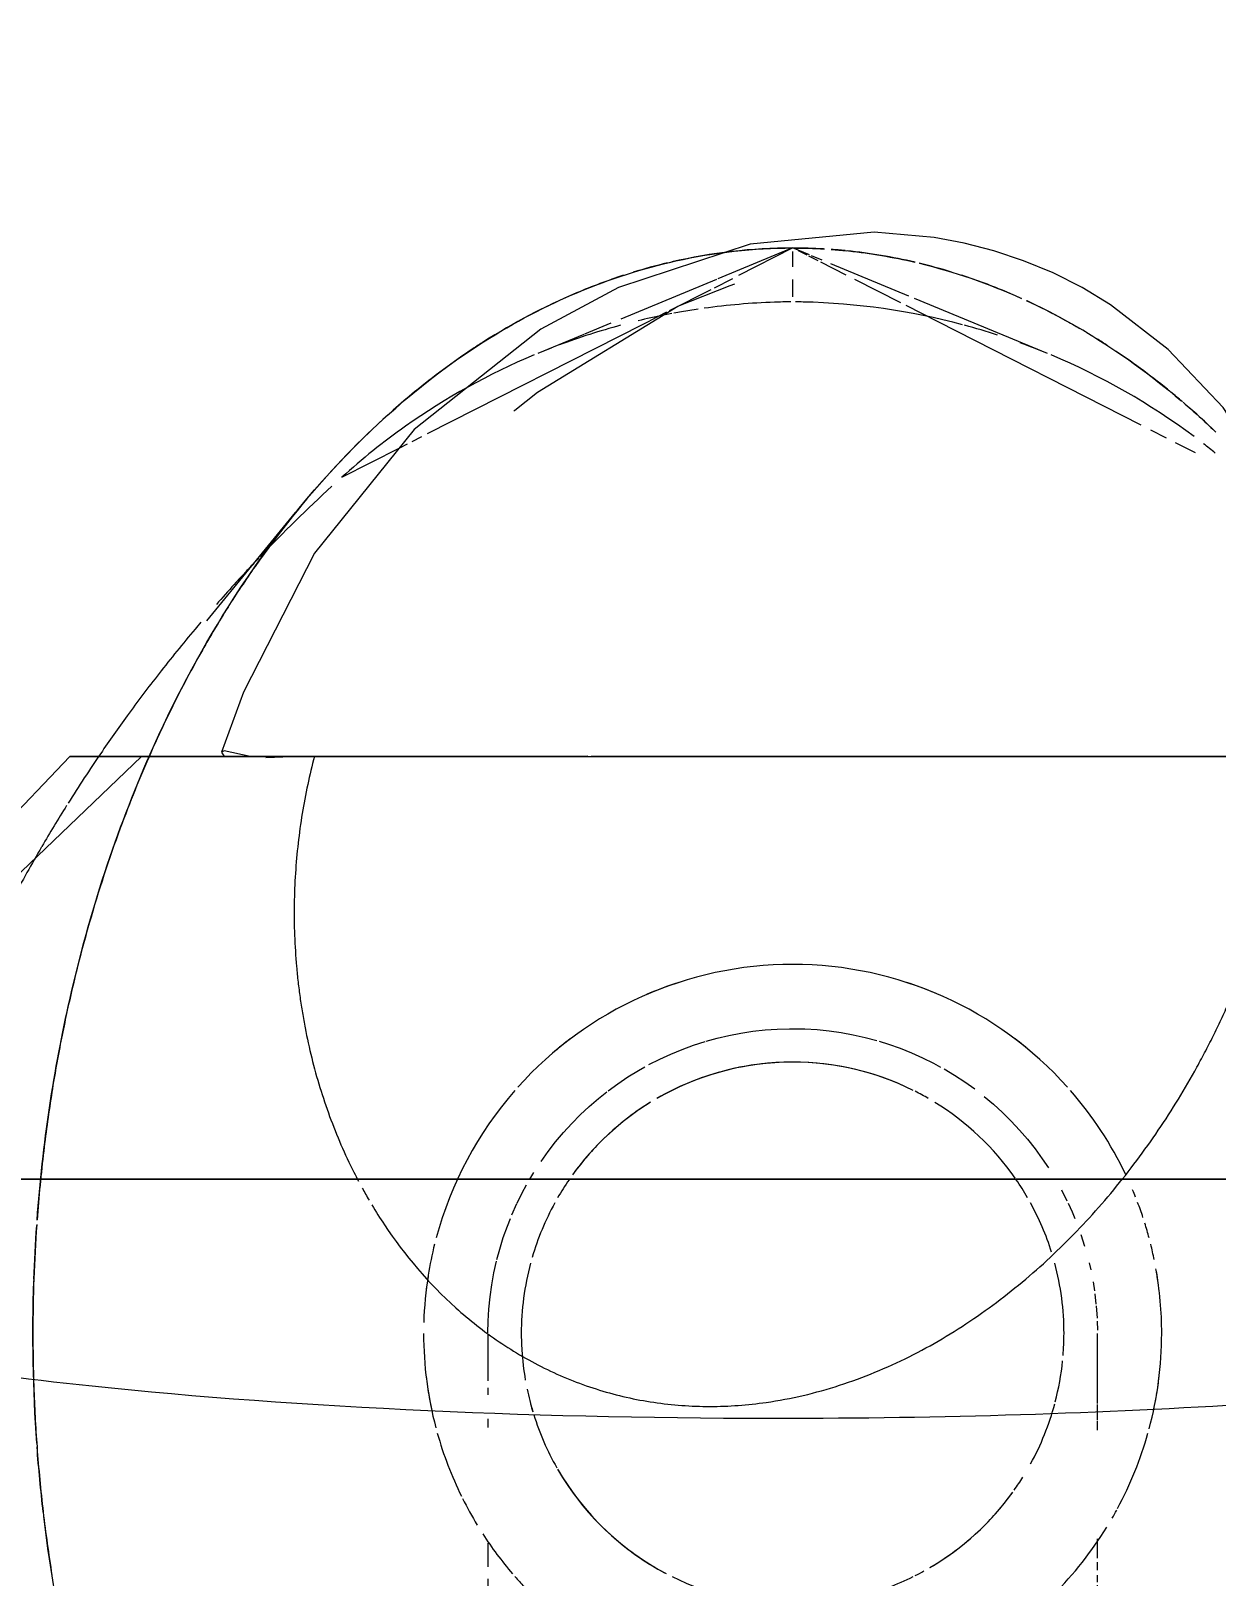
# Model space of a CAD drawing. Header units: metres. Extents: x -0.9 to 62, y -37.3 to 60.
# Drawn here: x 26.6053 to 26.6599, y 2.0888 to 2.16 of the extents above; entities that cross this region are included whole.
import ezdxf

# ---------------------------------------------------------------- set-up
doc = ezdxf.new("R2010")
doc.units = ezdxf.units.M
for name, color, linetype, lineweight in [('A-ANNO-DIMS', 7, 'Continuous', 5), ('A-ANNO-DIMS-25', 7, 'Continuous', 5), ('P-PIPE', 7, 'Continuous', 5), ('P-SANR-FIXT', 7, 'Continuous', 5)]:
    doc.layers.add(name, color=color, linetype=linetype, lineweight=lineweight)
doc.styles.add('Arial_2', font='arial.ttf', dxfattribs={"height": 0.075})
doc.dimstyles.new('Diagonal_-_2_mm_Arial_-_PRETO', dxfattribs={"dimscale": 0.3048, "dimtxt": 0.07651945499677275, "dimasz": 0.2460629921259842, "dimexe": 0.1968503937007874, "dimexo": 0.1230314960629921, "dimgap": 0.04101049868766404, "dimtad": 1, "dimrnd": 0.01, "dimzin": 0, "dimdsep": 46, "dimtxsty": 'Arial_2', "dimblk1": 'OBLIQUE', "dimblk2": 'OBLIQUE', "dimsah": 1, "dimcen": 0.09, "dimdle": 0.1968503937007874, "dimazin": 0, "dimtfac": 1, "dimtdec": 4, "dimtix": 1, "dimtmove": 0, "dimatfit": 3, "dimfxl": 1, "dimtvp": 1, "dimtolj": 1, "dimtzin": 0, "dimarcsym": 2})

# ---------------------------------------------------------------- blocks, each defined once
blk = doc.blocks.new('UT_Chuveiro ou ducha - UT_Elétrico-3241184-DD')
at = {"layer": 'P-SANR-FIXT', "color": 254, "true_color": 0xdfdfdf}
for p, q in [((44.98345167516962, 2.150000000000001), (44.98000081276476, 2.148572700347284)), ((44.98422381153912, 2.149680639259772), (44.98345167516962, 2.150000000000001)), ((44.98481049051401, 2.149437984931994), (44.9843179693305, 2.149641694970732)), ((44.98880155075738, 2.147787255858795), (44.98520327162007, 2.14927552805296)), ((44.97994916770935, 2.148551339608723), (44.97553689088655, 2.146726392555491)), ((44.99519615598756, 2.145142404585837), (44.989065123035, 2.147678240610957)), ((44.97382885371928, 2.146019937017817), (44.97170719435167, 2.145142404585837)), ((44.97508340156099, 2.146538826352919), (44.97386571981552, 2.146035185080531)), ((44.99951137855417, 2.141836842310135), (44.99014803433694, 2.146596236273992)), ((44.96268779396042, 2.139445705658089), (44.96534921349873, 2.140798506942768)), ((44.96142195434042, 2.126583946756581), (44.95712704301057, 2.126583946756581)), ((44.95726437728799, 2.126583946756581), (44.95890142068914, 2.126583946756581))]:
    blk.add_line(p, q, dxfattribs=at)
at = {"layer": 'P-SANR-FIXT', "color": 7, "true_color": 0xf3f3f3}
for p, q in [((44.9809786611132, 2.148742965344477), (44.98345167516962, 2.150000000000003)), ((44.98345167516962, 2.149837738906458), (44.98345167516962, 2.149139385013711)), ((44.98411530515416, 2.149662676446645), (44.98371895993749, 2.149864138978415)), ((44.98462081239254, 2.149405726788147), (44.98419242062897, 2.149623478600572)), ((44.9859235537381, 2.148743542513735), (44.98474495502644, 2.149342625006482)), ((44.97777500787608, 2.147114546317554), (44.97970019475091, 2.14809312005988)), ((44.97985646024165, 2.14817254991059), (44.98069333207069, 2.148597932406343)), ((44.98345167516962, 2.148550937056698), (44.98345167516962, 2.14774825229088)), ((44.98842815433444, 2.147470452399398), (44.98631924105351, 2.148542414393605)), ((44.99014803433694, 2.146596236273992), (44.98867490028864, 2.147345031270175)), ((44.96663237153778, 2.141450737009722), (44.97656212617452, 2.146498037758714)), ((44.96534921349873, 2.140798506942768), (44.96571727621875, 2.140985593463069)), ((44.96592414249346, 2.141090743725227), (44.96637746817557, 2.141321169464691)), ((45.0006757434175, 2.141244994891767), (44.99995456693735, 2.141611569366316)), ((45.00200473567264, 2.140569467262924), (45.00109452733004, 2.14103212675627))]:
    blk.add_line(p, q, dxfattribs=at)
at = {"layer": 'P-SANR-FIXT', "color": 7, "true_color": 0xfafafa}
for p, q in [((44.97688487767431, 2.146662092556254), (44.97765335909823, 2.147052712164537)), ((44.97656212617452, 2.146498037758714), (44.97686565915946, 2.146652323772644))]:
    blk.add_line(p, q, dxfattribs=at)
at = {"layer": 'P-SANR-FIXT', "color": 253, "true_color": 0xa6a6a6}
for p, q in [((44.97061288997933, 2.142495213821468), (44.97066057112733, 2.142534052298924)), ((44.95714798100894, 2.126778198270361), (44.95726437728799, 2.126583946756581)), ((44.95712704301057, 2.126583946756581), (44.95015946937296, 2.126583946756581)), ((44.95262988954898, 2.126583946756583), (44.95345174438317, 2.126583946756583))]:
    blk.add_line(p, q, dxfattribs=at)
at = {"layer": 'P-SANR-FIXT'}
for p, q in [((44.95647318826696, 2.132822077872448), (44.96055428051559, 2.137811624123504)), ((44.95726163737783, 2.126831297142261), (44.95714798100894, 2.126778198270361)), ((44.93149431622128, 2.106973470516294), (44.95015946937296, 2.126583946756581)), ((44.95345174066691, 2.126583946756579), (44.93313949947662, 2.107086451935127)), ((44.95015946937296, 2.126583946756583), (44.95262988954898, 2.126583946756583))]:
    blk.add_line(p, q, dxfattribs=at)
at = {"layer": 'P-SANR-FIXT', "flags": 128}
for points in [[(45.01040385353733, 2.126774806343973), (45.00674800758092, 2.137329189125224), (45.00328698230485, 2.142660169958794), (45.00075447485746, 2.145330641090614), (44.99808942778407, 2.147389533482126), (44.99678420243489, 2.148175592114246), (44.99544757736187, 2.148851458349625), (44.99409150572809, 2.149416236852401), (44.99272370327114, 2.149872609730353), (44.99134759738148, 2.15022570091505), (44.98996751783793, 2.150481320236628), (44.98720316613879, 2.150722204484802), (44.98149420314304, 2.150181365090128), (44.97542943967748, 2.148175363887498), (44.9718465767204, 2.146263254047514), (44.96601378305287, 2.141637910017402), (44.96143134451644, 2.135944045538142), (44.95815733505409, 2.12954815671102), (44.95714798100894, 2.126778198270359)], [(44.97066057112733, 2.142534052298924), (44.97169399707895, 2.14335813059689), (44.97816814319333, 2.147314129975554), (44.98056910805415, 2.148270975391021), (44.98078897552865, 2.14834605676696)], [(44.95345174066691, 2.126583946756581), (44.95918034146052, 2.126583946756581), (44.97418071263009, 2.126583946756581), (44.99272263770914, 2.126583946756581), (45.00772300887872, 2.126583946756581), (45.01345160967233, 2.126583946756581)], [(44.98345167516963, 2.107103097325455), (44.98145220846029, 2.107103097325455), (44.97945594047116, 2.107103097325455), (44.97746606480517, 2.107103097325455), (44.97548576483891, 2.107103097325455), (44.97351820862987, 2.107103097325455), (44.97156654384827, 2.107103097325455), (44.96963389274142, 2.107103097325455), (44.96772334713881, 2.107103097325455), (44.96583796350587, 2.107103097325455), (44.96398075805419, 2.107103097325455), (44.96215470191632, 2.107103097325455), (44.96036271639255, 2.107103097325455), (44.95860766827743, 2.107103097325455), (44.95689236527357, 2.107103097325455), (44.95521955149987, 2.107103097325455), (44.9535919031015, 2.107103097325455), (44.9520120239687, 2.107103097325455), (44.95048244157105, 2.107103097325455), (44.94900560291409, 2.107103097325455), (44.94758387062465, 2.107103097325455)], [(45.00341865163993, 2.107103097325455), (45.00156956289346, 2.107103097325455), (44.99969148939156, 2.107103097325455), (44.99778743565121, 2.107103097325455), (44.99586044775224, 2.107103097325455), (44.99391360846419, 2.107103097325455), (44.99195003231463, 2.107103097325455), (44.98997286060653, 2.107103097325455), (44.98798525639284, 2.107103097325455), (44.9859903994163, 2.107103097325455), (44.98399148102254, 2.107103097325455), (44.98345167516963, 2.107103097325455)]]:
    blk.add_lwpolyline(points, dxfattribs=at)
at = {"layer": 'P-SANR-FIXT', "color": 253, "true_color": 0xa6a6a6, "flags": 128}
for points in [[(44.97402443831185, 2.126597308796859), (44.96671966051041, 2.126583946756581), (44.95846815707206, 2.126583946756581), (44.95726163737783, 2.126831297142261)], [(45.01017354946854, 2.126833869829192), (45.00856984397097, 2.126583946756581), (44.9991652329982, 2.126583946756581), (44.98267534856907, 2.126583946756581), (44.97417894061105, 2.12659766823728)]]:
    blk.add_lwpolyline(points, dxfattribs=at)
at = {"layer": 'P-SANR-FIXT', "color": 254, "true_color": 0xdfdfdf, "flags": 128}
blk.add_lwpolyline([(44.95918205683624, 2.126536104182555), (44.96036914409733, 2.126583946756581), (44.96142195434042, 2.126583946756581)], dxfattribs=at)
at = {"layer": 'P-SANR-FIXT', "color": 7, "true_color": 0xf3f3f3}
for centre, radius, start, end in [((44.98367670198333, 2.116203054805803), 0.03131700941399419, 91.9338064813547, 97.9021394467867), ((44.9832266483559, 2.116203054805803), 0.03131700941398549, 88.69795363069206, 89.33465489726635), ((44.98367670198333, 2.116203054805803), 0.03131700941399072, 101.3631712798279, 103.5607498158886), ((44.98367670198333, 2.116203054805803), 0.03131700941398867, 99.82173963140411, 100.4834841852523), ((44.9832266483559, 2.116203054805803), 0.03131700941398277, 72.02337303131206, 74.93089712073628), ((44.98367670198333, 2.116203054805803), 0.03131700941398203, 111.2474072048196, 112.4703127747291), ((44.9832266483559, 2.116203054805803), 0.03131700941398556, 67.52968722527278, 68.75259279518278), ((44.98367670198333, 2.116203054805803), 0.03131700941398914, 112.7945617768969, 125.2093577558483), ((44.9832266483559, 2.116203054805803), 0.03131700941398511, 53.29406069801252, 67.20297648435688), ((44.9832266483559, 2.116203054805803), 0.03131700941398632, 51.03455370132643, 52.29528686182562), ((45.01054167046736, 2.086453385030217), 0.07140153739429957, 136.383439486082, 137.0113113929702), ((45.01054167046736, 2.086453385030217), 0.0714015373942986, 137.7026766279198, 138.693463776924), ((44.98345167516962, 2.1), 0.01249999999999681, 63.60844609939248, 120.0000000000118), ((44.98345167516962, 2.1), 0.01249999999999642, 59.99999999998773, 63.16717612248181), ((44.98345167516962, 2.1), 0.01249999999999761, 121.5681650451181, 144.191004934398), ((44.98345167516962, 2.1), 0.0124999999999968, 34.94294191953016, 58.38944579874451), ((44.98345167516962, 2.1), 0.01249999999999681, 145.5058421634273, 149.9999999999964), ((44.98345167516962, 2.1), 0.01249999999999364, 29.99999999999768, 34.5196900741972), ((44.98345167516962, 2.1), 0.01249999999999838, 151.2270591954704, 163.7112439574246), ((44.98345167516962, 2.1), 0.01249999999999881, 17.42614675026517, 28.78361510074437), ((44.98345167516962, 2.1), 0.01249999999999574, 165.0000000000009, 180), ((44.98345167516962, 2.1), 0.01250000000000085, 0.0005775251943884025, 14.99999999999641), ((44.98345167516962, 2.1), 0.01250000000000507, 180.0005741577734, 183.5202450538193), ((44.98345167516962, 2.1), 0.01250000000000126, 355.3105840588832, 0), ((44.98345167516962, 2.1), 0.01250000000000464, 183.5202450538192, 189.8784757380954), ((44.98345167516962, 2.1), 0.01249999999999811, 345.3789949815563, 354.1985512298054), ((44.98345167516962, 2.1), 0.01250000000000371, 191.8693397598662, 196.7706996239644), ((44.98345167516962, 2.1), 0.01250000000000014, 197.4261421101911, 209.6364716751755), ((44.98345167516962, 2.1), 0.01250000000000524, 331.2816024379269, 344.9999999999899), ((44.98345167516962, 2.1), 0.01249999999999681, 210.0000000000026, 242.2549651936492), ((44.98345167516962, 2.1), 0.01249999999999959, 324.729724967824, 328.0556353637772), ((44.98345167516962, 2.1), 0.01250000000000206, 300.4017857902087, 324.1910102491315), ((44.98345167516962, 2.1), 0.01249999999999642, 296.832823877518, 298.9324445434726)]:
    blk.add_arc(centre, radius, start, end, dxfattribs=at)
at = {"layer": 'P-SANR-FIXT', "color": 7, "true_color": 0xfafafa}
for centre, radius, start, end in [((44.98367670198333, 2.116203054805803), 0.03131700941399426, 90.56864649707933, 91.9338064813547), ((44.98367670198333, 2.116203054805803), 0.03131700941398529, 100.659865113883, 101.2298445729669), ((44.98367670198333, 2.116203054805803), 0.03131700941399222, 98.39779125252909, 99.82173963140302), ((44.98367670198333, 2.116203054805803), 0.03131700941398631, 105.1023279234056, 110.4943956469654), ((44.9832266483559, 2.116203054805803), 0.03131700941398315, 68.75259279518134, 70.0086273422292), ((45.01054167046736, 2.086453385030217), 0.07140153739429597, 137.0113113929716, 137.7026766279207), ((44.98345167516962, 2.1), 0.01249999999999727, 0.0005775252004920856, 15.00000000000087), ((44.98345167516962, 2.1), 0.01249999999999574, 355.3105840588871, 0), ((44.98345167516962, 2.1), 0.01250000000000074, 183.520245053818, 189.8784757380982), ((44.98345167516962, 2.1), 0.01250000000000113, 345.378994981553, 354.198551229804), ((44.98345167516962, 2.1), 0.01250000000000378, 191.8693397598664, 196.7706996239648), ((44.98345167516962, 2.1), 0.01250000000000175, 197.4261421101931, 209.6364716751785), ((44.98345167516962, 2.1), 0.01249999999999727, 331.2816024379428, 344.9999999999992), ((44.98345167516962, 2.1), 0.0125000000000049, 210.0000000000184, 242.2549651936641), ((44.98345167516962, 2.1), 0.01250000000000283, 324.7297249678169, 328.0556353637704), ((44.98345167516962, 2.1), 0.01249999999999903, 314.999999999997, 324.1910102491372), ((44.98345167516962, 2.1), 0.01249999999999346, 300.4017857902266, 314.5807826433096), ((44.98345167516962, 2.1), 0.01249999999999931, 296.8328238775132, 298.9324445434675)]:
    blk.add_arc(centre, radius, start, end, dxfattribs=at)
at = {"layer": 'P-SANR-FIXT', "color": 254, "true_color": 0xdfdfdf}
for centre, radius, start, end in [((44.9832266483559, 2.116203054805803), 0.03131700941398906, 75.10954604799612, 88.6979536306922), ((44.98367670198333, 2.116203054805803), 0.03131700941398761, 125.2093577558496, 132.0831148925483), ((45.01054167046736, 2.086453385030217), 0.07140153739429901, 132.5865562125818, 136.2919866881757), ((45.01054167046736, 2.086453385030217), 0.07140153739430397, 139.5701565606145, 139.8985719683022), ((45.01054167046736, 2.086453385030217), 0.07140153739430086, 145.6695103200578, 146.7597541537253), ((44.98345167516962, 2.1), 0.01250000000000208, 63.60844609940298, 120.0000000000004), ((44.98345167516962, 2.1), 0.01249999999999681, 59.99999999998816, 63.1671761224822), ((44.98345167516962, 2.1), 0.01249999999999732, 121.5681650451182, 144.1910049343981), ((44.98345167516962, 2.1), 0.01250000000000185, 34.94294191953929, 58.38944579875479), ((44.98345167516962, 2.1), 0.01249999999999864, 145.5058421634225, 149.999999999992), ((44.98345167516962, 2.1), 0.01249999999999681, 30.0000000000036, 34.51969007420357), ((44.98345167516962, 2.1), 0.01250000000000081, 151.2270591954655, 163.7112439574196), ((44.98345167516962, 2.1), 0.01249999999999554, 17.4261467502607, 28.78361510073598), ((44.98345167516962, 2.1), 0.01249999999999727, 164.9999999999991, 180), ((44.98345167516962, 2.1), 0.01249999999999905, 180.0005741577839, 183.5202450538299)]:
    blk.add_arc(centre, radius, start, end, dxfattribs=at)
at = {"layer": 'P-SANR-FIXT', "color": 253, "true_color": 0xa6a6a6}
for radius, start, end in [(0.07140153739429879, 139.8985719683042, 142.0132600331751), (0.07140153739429794, 143.9738035823513, 145.6695103200589), (0.07140153739429932, 146.7597541537259, 147.8769162487075), (0.07140153739430433, 147.9752926702631, 149.742076258294), (0.07140153739430166, 149.7603741700569, 151.9434051738012)]:
    blk.add_arc((45.01054167046736, 2.086453385030217), radius, start, end, dxfattribs=at)
at = {"layer": 'P-SANR-FIXT'}
blk.add_arc((45.01054167046736, 2.086453385030217), 0.07140153739429586, 142.0132600331763, 143.9738035823521, dxfattribs=at)
at = {"layer": 'P-SANR-FIXT', "color": 7, "true_color": 0xfdfdfd}
blk.add_arc((44.98345167516962, 2.1), 0.01249999999999809, 314.5807826432988, 314.9999999999997, dxfattribs=at)
at = {"layer": 'P-SANR-FIXT', "color": 254, "true_color": 0xdfdfdf}
for points in [[(44.98345167516962, 2.150000000000003), (44.98158627703706, 2.150000000000003), (44.97972109088425, 2.149783827187132), (44.97787950997186, 2.149358613236175)], [(44.98486564270816, 2.149958813125586), (44.98439458259381, 2.149986237377021), (44.98392313366911, 2.150000000000003), (44.98345167516962, 2.150000000000003)], [(44.98586373229998, 2.149880226682365), (44.98565364362577, 2.149901080636082), (44.98544342388858, 2.149919222876396), (44.98523310688974, 2.149934644401649)], [(44.98908779020309, 2.149345077946723), (44.98804995420426, 2.149587189443002), (44.98700451951704, 2.149762845096407), (44.9859556941536, 2.149870924267796)], [(44.99077222084972, 2.148891710803987), (44.99027445171613, 2.149043704960714), (44.98977436639058, 2.149180270690308), (44.98927244213464, 2.149301280892862)], [(44.99398857330371, 2.147679510941732), (44.99380527514777, 2.147762071401881), (44.99362149840632, 2.147842471346472), (44.99343726877806, 2.147920703931661)], [(44.99796064586619, 2.145500560191593), (44.99779345501371, 2.145609475684297), (44.99762566438667, 2.145716505554752), (44.9974572935641, 2.145821632700272)], [(45.00140338437392, 2.142919317377325), (45.001226285448, 2.143070509004898), (45.00104825648995, 2.143219476226571), (45.00086932520215, 2.143366194843768)], [(45.00294885004369, 2.141520819304004), (45.00248159279459, 2.141968369920953), (45.00200681154026, 2.1423999131668), (45.0015250679354, 2.142814958424876)], [(44.95388520174887, 2.126750544911082), (44.95338452471756, 2.125620470106748), (44.95291536087735, 2.124461853804438), (44.95247923095314, 2.12327845304873)], [(44.94935642724298, 2.111286050636974), (44.94934781653117, 2.111232797763863), (44.94933926694098, 2.111179524550217), (44.9493307784931, 2.111126231290104)], [(44.94895381625975, 2.108416175249877), (44.9488283275424, 2.107363190784937), (44.94872631974948, 2.106304443830046), (44.94864794740316, 2.10524212870313)], [(44.94863160322878, 2.105015683977105), (44.94857302350982, 2.104185711966287), (44.94852886428939, 2.103353659007368), (44.94849919915649, 2.102520570113536)]]:
    blk.add_open_spline(points, degree=3, dxfattribs=at)
at = {"layer": 'P-SANR-FIXT', "color": 253, "true_color": 0xa6a6a6}
for points in [[(44.97806896503297, 2.149401563322254), (44.97984894704783, 2.149798378023967), (44.98165020485096, 2.150000000000003), (44.98345167516962, 2.150000000000003)], [(44.98345167516962, 2.150000000000003), (44.98394060561525, 2.150000000000003), (44.98442952743246, 2.149985198210461), (44.98491801724521, 2.149955707122021)], [(44.98523187268508, 2.149934734210245), (44.98546844566395, 2.149917399311842), (44.98570489594631, 2.149896621936635), (44.98594117538167, 2.149872414878169)], [(44.98602581011567, 2.149863596523755), (44.98704910164999, 2.149755193773094), (44.98806907972335, 2.149582468959274), (44.98908183097512, 2.149346461858832)], [(44.97768333356034, 2.149312504850554), (44.97715536813479, 2.149186227161809), (44.97662941490354, 2.149042756943571), (44.97610602663448, 2.14888226271278)], [(44.98929491773323, 2.149295845445874), (44.99088332816603, 2.148911375793878), (44.99245324802644, 2.148371098820265), (44.99398953264044, 2.147679038451866)], [(44.99333005148656, 2.147965967325911), (44.99263914966293, 2.148255928872189), (44.99194196037703, 2.14851544742244), (44.99123983522649, 2.148744163031606)], [(44.99699765275776, 2.146102910789416), (44.99849198340618, 2.145206111573903), (44.99994253353018, 2.14416003964583), (45.00133587272589, 2.142976444511073)], [(45.00086932520215, 2.143366194843768), (45.00004919257547, 2.144038680502255), (44.99921010332962, 2.144663926292861), (44.99835472500053, 2.145239602069227)], [(44.96603945482525, 2.143370762217802), (44.96471465162007, 2.142283749542718), (44.96343941675678, 2.141072870875488), (44.96222443754336, 2.139749207586888)], [(45.00143404325161, 2.142892743352755), (45.00193002587642, 2.142468301677712), (45.00241869085461, 2.142026401574179), (45.00289942887027, 2.141567576098433)], [(44.95625963511732, 2.131479047233729), (44.95620223220671, 2.131377748172297), (44.95614510769978, 2.131276126170875), (44.9560882630046, 2.131174184708198)], [(44.95469642165111, 2.128499706752152), (44.95441753995877, 2.127924818360183), (44.95414706080445, 2.127341585247456), (44.95388520174887, 2.126750544911082)], [(44.95247923095314, 2.12327845304873), (44.95195411671617, 2.121853601071417), (44.95147689149091, 2.120392819264332), (44.95105020966526, 2.118902665456194)], [(44.94968949218403, 2.11317663245274), (44.94956985127043, 2.112549644252812), (44.94945881801742, 2.111919285501277), (44.94935642724298, 2.111286050636974)], [(44.9493307784931, 2.111126231290104), (44.94918772642535, 2.110228103485729), (44.9490620393095, 2.10932428230953), (44.94895381625975, 2.108416175249877)], [(44.9636228568186, 2.106697047784637), (44.96372532293512, 2.106510041338738), (44.9638302850436, 2.106324546502795), (44.96393773494123, 2.106140652908427)], [(44.96406755689617, 2.105921274739917), (44.96425291240472, 2.105611991172906), (44.9644453955804, 2.105307403915881), (44.96464496656468, 2.105007948500488)], [(44.94849989536451, 2.102503526055955), (44.94852898119971, 2.103326310141934), (44.94857220294457, 2.104148090894311), (44.94862949036069, 2.104967861858447)], [(44.9486322498956, 2.094947340565156), (44.94845610792363, 2.09743066769864), (44.94841174808891, 2.099933076037663), (44.94849721587796, 2.102426559116386)], [(44.94849919915649, 2.102520570113536), (44.94844030980701, 2.100866774622299), (44.94843853830041, 2.099208896751439), (44.94849446032094, 2.097555111602338)], [(44.94893084899655, 2.091768235361368), (44.94881409369297, 2.092765774158972), (44.94871860068804, 2.093768348914065), (44.94864474929306, 2.094774163049628)], [(44.94892787740573, 2.091782004601807), (44.94904174895571, 2.090807528211451), (44.94917591504511, 2.089837850144828), (44.949330020583, 2.088874645108608)], [(44.95033375367122, 2.083835149649703), (44.94973076926676, 2.086358085176936), (44.94926836685124, 2.088949690516493), (44.94895349070964, 2.091577074629202)]]:
    blk.add_open_spline(points, degree=3, dxfattribs=at)
at = {"layer": 'P-SANR-FIXT'}
blk.add_open_spline([(44.95385396531251, 2.126678264139581), (44.95491293904898, 2.129077571882703), (44.95906967269264, 2.136939460718546), (44.96730430407876, 2.14548632375667), (44.97502031733916, 2.148721922620747), (44.97806896503297, 2.149401563322254)], degree=3, knots=[-0.3208360750014619, -0.3208360750014619, -0.3208360750014619, -0.3208360750014619, -0.2666666666666667, -0.1333333333333333, -0.04915078389393146, -0.04915078389393146, -0.04915078389393146, -0.04915078389393146], dxfattribs=at)
for points in [[(44.97566361302592, 2.148742344970565), (44.97493502631682, 2.148504896245726), (44.97421174247594, 2.148234361811274), (44.97349526545061, 2.14793120016094)], [(44.96872302326871, 2.145357167700223), (44.96780897366563, 2.144751060603824), (44.96691342805907, 2.144087864938514), (44.96603945482526, 2.143370762217807)], [(44.96222443754336, 2.139749207586875), (44.96097777612411, 2.138391028010031), (44.95979455382017, 2.136914105101769), (44.95868631598778, 2.135330409919161)], [(44.95681610210762, 2.132436273399464), (44.95662782362282, 2.13212054358599), (44.95644231949716, 2.131801430820561), (44.95625963511732, 2.131479047233729)], [(44.9560882630046, 2.131174184708198), (44.95560369218737, 2.130305187914143), (44.95513945432842, 2.129412976968287), (44.95469642165112, 2.128499706752161)]]:
    blk.add_open_spline(points, degree=3, dxfattribs=at)
at = {"layer": 'P-SANR-FIXT', "color": 253, "true_color": 0xa6a6a6}
for points, knots in [([(44.97349526545061, 2.14793120016094), (44.9720363506455, 2.147313892132379), (44.970435934635, 2.146472023474534), (44.9688867234512, 2.145465717435334), (44.96872302326871, 2.145357167700223)], [0.09181723844591097, 0.09181723844591097, 0.09181723844591097, 0.09181723844591097, 0.1333333333333333, 0.1382584153940487, 0.1382584153940487, 0.1382584153940487, 0.1382584153940487]), ([(44.99421567408652, 2.14757595834645), (44.99481420789519, 2.147299926974042), (44.99563994309083, 2.14688358810431), (44.9964537798181, 2.146422949408996), (44.99668188285212, 2.146289811657244)], [-0.9004949202902196, -0.9004949202902196, -0.9004949202902196, -0.9004949202902196, -0.8833333333333333, -0.8766097022864147, -0.8766097022864147, -0.8766097022864147, -0.8766097022864147]), ([(44.95868631598776, 2.135330409919133), (44.95826010532902, 2.134721345919258), (44.95762705762868, 2.133768455995221), (44.95702132883147, 2.132780424221087), (44.95681610210762, 2.132436273399466)], [0.2502169540113406, 0.2502169540113406, 0.2502169540113406, 0.2502169540113406, 0.2666666666666667, 0.275302352522081, 0.275302352522081, 0.275302352522081, 0.275302352522081]), ([(44.9486480309728, 2.105226429210773), (44.94890329642578, 2.108698055852496), (44.95001377307138, 2.116209011683392), (44.95230636639965, 2.123171882510839), (44.95385396531251, 2.126678264139581)], [-0.4666666666666667, -0.4666666666666667, -0.4666666666666667, -0.4666666666666667, -0.4, -0.3208360750014619, -0.3208360750014619, -0.3208360750014619, -0.3208360750014619]), ([(44.96142195434042, 2.126583946756581), (44.96119637855559, 2.125725486589034), (44.96091268145278, 2.124404841279146), (44.96065983173845, 2.12258703588136), (44.96053532666898, 2.121201642160603), (44.96047914505126, 2.119784864585216), (44.96049525367651, 2.118342840802043), (44.96057002361161, 2.117139324527801), (44.96066622927182, 2.116184393679899), (44.96075611178729, 2.115475264859005), (44.96086372855035, 2.11477297577622), (44.9610314233296, 2.113842433183706), (44.96128589916262, 2.112692030492024), (44.96166260751514, 2.111332880774582), (44.96211178071081, 2.109997061981159), (44.96263425527, 2.108689699350106), (44.96309433517508, 2.107705170239724), (44.96337722696956, 2.107156357021104), (44.96344734166321, 2.10702346306481)], [-1, -1, -1, -1, -0.875, -0.8125, -0.75, -0.6875, -0.625, -0.5625, -0.53125, -0.5, -0.46875, -0.4375, -0.375, -0.3125, -0.25, -0.1875, -0.125, -0.1048863219023879, -0.1048863219023879, -0.1048863219023879, -0.1048863219023879]), ([(45.00277174512815, 2.113596502073761), (45.00283543428917, 2.113724131240028), (45.00296130626906, 2.113980158586608), (45.0032066017522, 2.114494593064902), (45.00361938087065, 2.115401200039726), (45.0041623675734, 2.11671294047899), (45.00464299122648, 2.118045037162543), (45.004988658047, 2.119122773092473), (45.00522794924992, 2.119937448081097), (45.00544640347201, 2.120757751982251), (45.00570886370651, 2.12185703991948), (45.00609061635829, 2.123793999427178), (45.00627816427712, 2.125468903631759), (45.00633814659957, 2.126583946756581)], [-0.2222222222222222, -0.2222222222222222, -0.2222222222222222, -0.2222222222222222, -0.2152777777777778, -0.2083333333333333, -0.1944444444444444, -0.1666666666666667, -0.1388888888888889, -0.125, -0.1111111111111111, -0.09722222222222221, -0.08333333333333333, -0.05555555555555555, 0, 0, 0, 0]), ([(44.9646449684041, 2.105007941528304), (44.96558249880287, 2.103601445447953), (44.96723491688003, 2.101663218080007), (44.96988613518998, 2.09957632908713), (44.97212230436386, 2.098277560709869), (44.97453418245697, 2.097331208635392), (44.97703306320106, 2.096766550473913), (44.97964768706978, 2.096574316123934), (44.9825371024682, 2.096788960726819), (44.98563495853043, 2.097522109986083), (44.98886867428357, 2.09886032645898), (44.99183425873097, 2.100624426012421), (44.99410538798599, 2.1023868310317), (44.99579468472829, 2.103939827003955), (44.9969872449059, 2.10516239753071), (44.99811443286126, 2.106443476031797), (44.99918327794663, 2.107784529953487), (45.00018716549486, 2.109177259738587), (45.00111921466563, 2.110608051287334), (45.00184034740869, 2.111833615281064), (45.00231586605162, 2.112709016232504), (45.00257917130294, 2.11321438358901), (45.00270805596713, 2.113468872907495), (45.00277174512815, 2.113596502073761)], [-1, -1, -1, -1, -0.9166666666666666, -0.875, -0.8333333333333333, -0.7916666666666666, -0.75, -0.7083333333333333, -0.6666666666666666, -0.6111111111111112, -0.5555555555555556, -0.5, -0.4444444444444444, -0.4166666666666666, -0.3888888888888888, -0.361111111111111, -0.3333333333333333, -0.3055555555555556, -0.2777777777777778, -0.25, -0.2361111111111111, -0.2291666666666667, -0.2222222222222222, -0.2222222222222222, -0.2222222222222222, -0.2222222222222222]), ([(44.93637070311109, 2.107103097325457), (44.93931255695912, 2.107103097325457), (44.94789778441266, 2.107103097325457), (44.96555017002119, 2.107103097325457), (44.97750079773247, 2.107103097325457), (44.98345167516962, 2.107103097325457)], [0, 0, 0, 0, 0.4, 0.7, 1, 1, 1, 1]), ([(44.98345167516962, 2.107103097325457), (44.99140613952715, 2.107103097325457), (45.00536919112039, 2.107103097325457), (45.0216970531091, 2.107103097325457), (45.02821010240343, 2.107103097325457), (45.03036023061397, 2.107103097325457)], [0, 0, 0, 0, 0.4, 0.7, 1, 1, 1, 1]), ([(44.98345167516962, 2.09608334381001), (44.97212447594138, 2.096056491252988), (44.95692614009003, 2.096726704024276), (44.94501902907775, 2.098299235892367), (44.94233138677884, 2.098744564354351)], [-1, -1, -1, -1, -0.5714285714285714, -0.4285714285714285, -0.4285714285714285, -0.4285714285714285, -0.4285714285714285]), ([(45.01641849277986, 2.097783992088941), (45.01609502751494, 2.097746954032662), (45.0126420051924, 2.097360632505114), (45.00222234189783, 2.096462205959294), (44.99095334579035, 2.096095536248967), (44.98345167516962, 2.09608334381001)], [-0.443454876528648, -0.443454876528648, -0.443454876528648, -0.443454876528648, -0.4285714285714285, -0.2857142857142857, 0, 0, 0, 0])]:
    blk.add_open_spline(points, degree=3, knots=knots, dxfattribs=at)
at = {"layer": 'P-SANR-FIXT', "color": 254, "true_color": 0xdfdfdf}
for points, knots in [([(44.9970846330539, 2.146050631952166), (44.99672377603453, 2.146268828407463), (44.99578815199401, 2.146808134969972), (44.99483673305161, 2.147288612804238), (44.99424982206921, 2.147560226806184)], [0.8726411443537219, 0.8726411443537219, 0.8726411443537219, 0.8726411443537219, 0.8833333333333333, 0.9001673995346055, 0.9001673995346055, 0.9001673995346055, 0.9001673995346055]), ([(44.95105020966526, 2.118902665456194), (44.95072535089365, 2.117768120916156), (44.95023900147496, 2.115873192039711), (44.9498351564079, 2.113939997983633), (44.94968949218403, 2.11317663245274)], [0.3765865125743032, 0.3765865125743032, 0.3765865125743032, 0.3765865125743032, 0.4, 0.4151138012998089, 0.4151138012998089, 0.4151138012998089, 0.4151138012998089]), ([(44.94849446032094, 2.097555111602337), (44.94852587244225, 2.09662615912134), (44.94862918439048, 2.094694541720764), (44.94881186458876, 2.092774805271721), (44.94892787740573, 2.091782004601807)], [0.515569291073855, 0.515569291073855, 0.515569291073855, 0.515569291073855, 0.5333333333333333, 0.5525583721777803, 0.5525583721777803, 0.5525583721777803, 0.5525583721777803])]:
    blk.add_open_spline(points, degree=3, knots=knots, dxfattribs=at)
blk = doc.blocks.new('Joelho 90 com Bucha de Latao - Agua Fria_Soldavel - MEP - Tigre - Standard-V16-DD')
at = {"layer": 'P-PIPE', "color": 254, "true_color": 0xdfdfdf}
for p, q in [((44.97134356162009, 2.107103097325455), (44.97152901759983, 2.107412484737388)), ((44.99583436277828, 2.106617450232998), (44.99608908537778, 2.106116981545723)), ((44.97051997881382, 2.105467433526012), (44.97074896181801, 2.105980190089524)), ((44.96645167516962, 2.072103097325454), (44.96645167516962, 2.070599999999998)), ((45.00045167516961, 2.070599999999998), (45.00045167516961, 2.072103097325454)), ((44.96645167516962, 2.0706), (44.9670309361227, 2.0706)), ((44.96708116718607, 2.0706), (44.96872924330528, 2.0706)), ((44.96882545878294, 2.0706), (44.97495167516962, 2.0706)), ((44.97498867042528, 2.0706), (44.98345167516962, 2.0706)), ((44.98352847945583, 2.0706), (44.98771018127729, 2.0706)), ((44.98785159893636, 2.0706), (45.0004493763854, 2.0706))]:
    blk.add_line(p, q, dxfattribs=at)
at = {"layer": 'P-PIPE', "color": 7, "true_color": 0xf3f3f3}
for p, q in [((44.99673048252189, 2.104560139833519), (44.99690221784807, 2.104025481543231)), ((44.99710639115555, 2.103254767306153), (44.99718089418781, 2.102937710869113)), ((44.99728738937866, 2.102386338686318), (44.99735184243276, 2.101962165437941)), ((44.99737175037823, 2.101831148870682), (44.99742441878353, 2.101357733242455)), ((44.99743384222693, 2.101273029607477), (44.99747356559103, 2.100712873768466)), ((44.99747794402379, 2.100570744854394), (44.99749085692165, 2.100151577483496)), ((44.96941167516961, 2.099988561525251), (44.96941167516961, 2.099954264400126)), ((44.96941167516961, 2.097502299293207), (44.96941167516961, 2.097169969337744)), ((44.96941167516961, 2.096065154953593), (44.96941167516961, 2.095662905943663)), ((44.99749167516962, 2.095551576665079), (44.99749167516962, 2.095958192099862)), ((44.99749167516962, 2.089099147557905), (44.99749167516962, 2.089468785732899)), ((44.96941167516961, 2.088692112922246), (44.96941167516961, 2.088130530143472)), ((44.99749167516962, 2.088540971430368), (44.99749167516962, 2.088874027478432)), ((44.99749167516962, 2.088036199321613), (44.99749167516962, 2.088399747944933)), ((44.96941167516961, 2.087565059034954), (44.96941167516961, 2.086996604229838)), ((44.99749167516962, 2.085955583438657), (44.99749167516962, 2.086271847478867)), ((44.96919647235045, 2.085627296344875), (44.96866593535738, 2.085448060874241)), ((44.97196773968726, 2.085700000000001), (44.96941167516961, 2.085700000000001)), ((44.96941167516961, 2.085700000000001), (44.97129267850048, 2.085700000000001)), ((44.97129267850048, 2.085700000000001), (44.97196773968726, 2.085700000000001)), ((44.97433815609863, 2.085700000000001), (44.97196773971312, 2.085700000000001)), ((44.97196773971312, 2.085700000000001), (44.97433815609863, 2.085700000000001)), ((44.99329855627383, 2.085700000000001), (44.99256519424061, 2.085700000000001)), ((44.99256519424061, 2.085700000000001), (44.99329855627383, 2.085700000000001)), ((44.99695412902312, 2.085700000000001), (44.99337945437748, 2.085700000000001)), ((44.99337945437748, 2.085700000000001), (44.99695412902312, 2.085700000000001)), ((44.99749167516962, 2.085700000000001), (44.99701327377072, 2.085700000000001)), ((44.99701327377072, 2.085700000000001), (44.99749167516962, 2.085700000000001)), ((44.9987346959601, 2.085280060543752), (44.99749167516962, 2.085699999999998)), ((44.9686057254669, 2.085427719695028), (44.9668770794413, 2.08484371765935)), ((45.00045167516961, 2.084699999999998), (44.99874247915471, 2.085277431086114)), ((44.96645167516962, 2.084699999999998), (44.96645167516962, 2.083873784251947)), ((44.97143085988944, 2.0847), (44.96717716521385, 2.0847)), ((44.96717716521385, 2.0847), (44.97143085988944, 2.0847)), ((44.97474085516854, 2.0847), (44.97163108979454, 2.0847)), ((44.97163108979454, 2.0847), (44.97474085516854, 2.0847)), ((44.97525036671919, 2.0847), (44.97495167516962, 2.0847)), ((44.97495167516962, 2.0847), (44.97525036671919, 2.0847)), ((44.97629440790413, 2.0847), (44.97527305870828, 2.0847)), ((44.97527305870828, 2.0847), (44.97629440790413, 2.0847)), ((44.99155944489682, 2.0847), (44.9906089424351, 2.0847)), ((44.9906089424351, 2.0847), (44.99155944489682, 2.0847)), ((44.99606348268611, 2.0847), (44.99195167516962, 2.0847)), ((44.99195167516962, 2.0847), (44.99606348268611, 2.0847)), ((44.99817410703395, 2.0847), (44.99619425828229, 2.0847)), ((44.99619425828229, 2.0847), (44.99817410703395, 2.0847)), ((44.99979108255122, 2.0847), (44.99817410703395, 2.0847)), ((44.99817410703395, 2.0847), (44.99979108255122, 2.0847)), ((45.00045167516961, 2.0847), (44.99987241421653, 2.0847)), ((44.99987241421653, 2.0847), (45.00045167516961, 2.0847)), ((45.00045167516961, 2.083873784251973), (45.00045167516961, 2.084699999999998)), ((44.96645167516962, 2.083788410552934), (44.96645167516962, 2.075599999999998)), ((45.00045167516961, 2.080851762342272), (45.00045167516961, 2.083788410552934)), ((45.00045167516961, 2.075988038883531), (45.00045167516961, 2.080646629002203)), ((44.96645167516962, 2.075599999999998), (44.96645167516962, 2.075237238516435)), ((45.00045167516961, 2.075599999999998), (45.00045167516961, 2.075968318253772)), ((45.00045167516961, 2.075171865904426), (45.00045167516961, 2.075599999999998)), ((44.96645167516962, 2.07517186587924), (44.96645167516962, 2.074599999999998)), ((45.00045167516961, 2.074599999999998), (45.00045167516961, 2.075080020825163)), ((44.96645167516962, 2.074330381049209), (44.96645167516962, 2.072103097325454)), ((45.00045167516961, 2.072103097325454), (45.00045167516961, 2.074599999999998))]:
    blk.add_line(p, q, dxfattribs=at)
at = {"layer": 'P-PIPE', "color": 7, "true_color": 0xfafafa}
blk.add_line((44.96941167516961, 2.099954264400126), (44.96941167516961, 2.099897163492709), dxfattribs=at)
at = {"layer": 'P-PIPE', "color": 254, "true_color": 0xdfdfdf, "flags": 128}
for points in [[(44.979467258408, 2.113461942904356), (44.97996729182842, 2.113600760005658), (44.98051396430051, 2.11372921901819), (44.9810653364833, 2.113835714209037), (44.98162052629894, 2.113920075208611), (44.98217864556213, 2.113982167057307), (44.98273880140115, 2.114021890421415), (44.98330009768612, 2.114039181752028), (44.98345167516962, 2.114039999999997)], [(44.98345167516962, 2.114039999999997), (44.9840131254216, 2.114028769497518), (44.98457367747294, 2.113995095956488), (44.98513243455995, 2.113939033247387), (44.98568850279048, 2.113860671058592), (44.98624099257398, 2.11376013475289), (44.98678902004465, 2.113637585166921), (44.98733170847545, 2.113493218353882)], [(44.97683422493662, 2.112382687608663), (44.97733469362389, 2.112637410208157), (44.97784494817675, 2.112871915647154), (44.97836417229676, 2.113085828766979), (44.9788915353361, 2.113278807352269), (44.97942619362638, 2.113450542678459)], [(44.98744394415739, 2.11345849978896), (44.98786818968067, 2.113327265269875), (44.9883976054048, 2.113139991404437), (44.98891910869563, 2.112931696355798), (44.98943186525914, 2.112702713351607), (44.98993505479422, 2.11245340871582), (44.99026492658341, 2.112273198936052)], [(44.97494596017034, 2.111170246745308), (44.97539945456516, 2.111501449618944), (44.97586583079523, 2.111814252626701), (44.97634434275807, 2.112108155350494), (44.97664522941874, 2.112276773638776)], [(44.99042787230494, 2.112184181282672), (44.99090952938842, 2.111895461758627), (44.99137925549608, 2.111587712033331), (44.99183629916634, 2.111261424440694)], [(44.97186396313629, 2.107927580326464), (44.97219025072892, 2.108384623996725), (44.97253455419835, 2.108828254057218), (44.97289632273248, 2.109257760794478), (44.97327497757882, 2.109672457089351), (44.97366991297038, 2.110071679516228), (44.9740804970948, 2.110454789404389), (44.97450607310506, 2.11082117385974), (44.97489007994126, 2.111125902925379)], [(44.99227992922684, 2.110917120971262), (44.99270943596409, 2.110555352437137), (44.99312413225897, 2.110176697590801), (44.99352335468584, 2.109781762199233), (44.99390646457401, 2.10937117807481), (44.99427284902935, 2.108945602064545), (44.99462192191493, 2.108505714999272), (44.99495312478856, 2.108052220604455), (44.99523167327215, 2.107636916440343)], [(44.97075740944735, 2.105997240549379), (44.9709982664538, 2.106483379624601), (44.97119518598076, 2.106843838400871)], [(44.9961431070294, 2.105999437177399), (44.99632359081677, 2.105606726992862), (44.99644865351996, 2.105303166500355)], [(44.96983170741183, 2.103403570373265), (44.96995845681573, 2.103880033305837), (44.97012440989974, 2.104416514511049), (44.97031168376517, 2.10494593023518), (44.97044979163152, 2.105291707570055)], [(44.96941224853329, 2.100028664361184), (44.9694229056721, 2.100561450251979), (44.96945657921312, 2.101122002303326), (44.96951264192223, 2.101680759390335), (44.96959100411102, 2.102236827620863), (44.96969154041673, 2.102789317404361), (44.96981409000269, 2.103337344875035)]]:
    blk.add_lwpolyline(points, dxfattribs=at)
at = {"layer": 'P-PIPE', "color": 7, "true_color": 0xf3f3f3, "flags": 128}
for points in [[(44.96941167516961, 2.099897163492709), (44.96941167516961, 2.09981735015227), (44.96941167516961, 2.099714952063128), (44.96941167516961, 2.099590133040381), (44.96941167516961, 2.099443092767843)], [(44.99749167516962, 2.096775555950372), (44.99749167516962, 2.097077103166519), (44.99749167516962, 2.097414439426703), (44.99749167516962, 2.097733035082751), (44.99749167516962, 2.098032380449578), (44.99749167516962, 2.098311996638452), (44.99749167516962, 2.098571436323123), (44.99749167516962, 2.098810284455434), (44.99749167516962, 2.09902815892933), (44.99749167516962, 2.099224711192126), (44.99749167516962, 2.099399626802135), (44.99749167516962, 2.09955262593169), (44.99749167516962, 2.099683463814824), (44.99749167516962, 2.099791931138833), (44.99749167516962, 2.09987785437914), (44.99749167516962, 2.099941096076886), (44.99749167516962, 2.09998155505885), (44.99749167516962, 2.099999166599287)], [(44.96941167516961, 2.099443092767843), (44.96941167516961, 2.099274066478577), (44.96941167516961, 2.099083324578593)], [(44.96941167516961, 2.099083324578593), (44.96941167516961, 2.09887117221424), (44.96941167516961, 2.098637948784044), (44.96941167516961, 2.098384027395743)], [(44.96941167516961, 2.098384027395743), (44.96941167516961, 2.098109814269389), (44.96941167516961, 2.09781574808749)], [(44.99749167516962, 2.096003539692661), (44.99749167516962, 2.096348396615582), (44.99749167516962, 2.096721565968253)], [(44.99749167516962, 2.089651885774465), (44.99749167516962, 2.090198301816809), (44.99749167516962, 2.090534145117194)], [(44.96941167516961, 2.090344586867472), (44.96941167516961, 2.089800027497735), (44.96941167516961, 2.089248908958627)], [(44.99749167516962, 2.08638988897995), (44.99749167516962, 2.086842780123757), (44.99749167516962, 2.08741188456423), (44.99749167516962, 2.087945439692451)], [(44.96941167516961, 2.086996604229838), (44.96941167516961, 2.086426075134548), (44.96941167516961, 2.085854384473932), (44.96941167516961, 2.085699999999998)]]:
    blk.add_lwpolyline(points, dxfattribs=at)
at = {"layer": 'P-PIPE', "color": 254, "true_color": 0xdfdfdf}
for radius, start, end in [(0.01699999999999591, 90, 138.1533511151306), (0.0170000000000013, 41.84664888486201, 90), (0.01699999999999694, 107.9793196727478, 113.3553371306968), (0.01699999999999797, 67.23609418809033, 72.0206803272533), (0.01699999999999178, 126.6472662615892, 130.0000000000042), (0.01699999999999671, 50.00000000000437, 53.35273373843829), (0.01700000000000085, 138.8124369820809, 164.9999999999994), (0.0169999999999955, 25.49362068267087, 41.18617194873454), (0.01700000000000261, 165.992086832061, 170.9202550769822)]:
    blk.add_arc((44.98345167516962, 2.099999999999989), radius, start, end, dxfattribs=at)
at = {"layer": 'P-PIPE', "color": 7, "true_color": 0xfafafa}
for radius, start, end in [(0.01249999999999574, 90, 120.0000000000136), (0.01250000000000208, 63.60844609940263, 90), (0.01249999999999681, 59.99999999998791, 63.16717612248291), (0.01249999999999732, 121.5681650451182, 144.1910049343981), (0.01250000000000185, 34.9429419195412, 58.38944579875394), (0.01249999999999864, 145.5058421634225, 149.999999999992), (0.01249999999999681, 30.0000000000036, 34.51969007420524), (0.01250000000000081, 151.2270591954663, 163.71124395742), (0.01249999999999554, 17.4261467502607, 28.78361510073598), (0.01249999999999727, 0.0005775252004920658, 15.00000000000038), (0.01249999999999574, 355.3105840588912, 0), (0.01250000000000074, 183.520245053818, 189.8784757380982), (0.01250000000000113, 345.3789949815529, 354.1985512298099), (0.01250000000000378, 191.8693397598664, 196.7706996239648), (0.01250000000000175, 197.4261421101931, 209.6364716751785), (0.01249999999999727, 331.2816024379428, 344.9999999999992), (0.01249999999999681, 210.0000000000022, 239.9999999999875), (0.01250000000000283, 324.7297249678164, 328.0556353637716), (0.01249999999999903, 314.999999999997, 324.1910102491372), (0.01249999999999346, 300.4017857902266, 314.5807826433096), (0.0125000000000049, 240.0000000000037, 242.2549651936641), (0.01249999999999931, 296.8328238775132, 298.9324445434675), (0.01249999999999574, 243.6084420805721, 269.9999999999996), (0.01249999999999806, 284.9999999999971, 296.3898558744471), (0.01249999999999727, 269.9999999999996, 284.9999999999977)]:
    blk.add_arc((44.98345167516962, 2.1), radius, start, end, dxfattribs=at)
at = {"layer": 'P-PIPE', "color": 7, "true_color": 0xf3f3f3}
for centre, radius, start, end in [((44.98345167516962, 2.1), 0.01249999999999727, 90, 104.999999999998), ((44.98345167516962, 2.1), 0.01249999999999574, 63.60844609939088, 90), ((44.98345167516962, 2.1), 0.01249999999999681, 104.9999999999983, 120.0000000000121), ((44.98345167516962, 2.1), 0.01249999999999642, 59.99999999998773, 63.16717612248181), ((44.98345167516962, 2.1), 0.01249999999999809, 121.5681650451167, 135), ((44.98345167516962, 2.1), 0.0124999999999968, 34.94294191952849, 58.38944579874451), ((44.98345167516962, 2.1), 0.01249999999999761, 135.0000000000009, 144.1910049343924), ((44.98345167516962, 2.1), 0.01249999999999681, 145.5058421634216, 149.9999999999922), ((44.98345167516962, 2.1), 0.01249999999999364, 29.99999999999768, 34.5196900741972), ((44.98345167516962, 2.099999999999989), 0.01699999999999776, 21.68731526293979, 22.8816349115802), ((44.98345167516962, 2.1), 0.01249999999999838, 151.227059195467, 163.7112439574228), ((44.98345167516962, 2.1), 0.01249999999999881, 17.42614675026545, 28.78361510074299), ((44.98345167516962, 2.099999999999989), 0.01699999999999766, 18.32934234580523, 20.81241377352151), ((44.98345167516962, 2.099999999999989), 0.01699999999999971, 14.99999999999986, 17.41532898774961), ((44.98345167516962, 2.099999999999989), 0.01700000000000006, 11.54650979229073, 13.98985284207949), ((44.98345167516962, 2.099999999999989), 0.01699999999999663, 170.9202550769853, 178.3113317538135), ((44.98345167516962, 2.099999999999989), 0.01700000000000167, 170.829506832764, 173.3548212500454), ((44.98345167516962, 2.1), 0.01249999999999574, 165.0000000000034, 180), ((44.98345167516962, 2.099999999999989), 0.0169999999999982, 0.0005770795517929728, 10.09162994862764), ((44.98345167516962, 2.099999999999989), 0.01700000000000136, 6.645178749964573, 9.948228514913144), ((44.98345167516962, 2.099999999999989), 0.01700000000000606, 180.0005746034167, 194.796310780347), ((44.98345167516962, 2.1), 0.01250000000000507, 180.0005741577734, 183.5202450538193), ((44.98345167516962, 2.099999999999989), 0.01699999999999971, 344.9999999999998, 0), ((44.98345167516962, 2.099999999999989), 0.01699999999999798, 186.6467407944848, 189.9620487084549), ((44.98345167516962, 2.099999999999989), 0.01699999999999745, 350.5293566985627, 353.35325920554), ((44.98345167516962, 2.099999999999989), 0.01699999999999908, 190.0000000000012, 192.0250359195804), ((44.98345167516962, 2.099999999999989), 0.01699999999999733, 347.9749640804567, 349.9999999999991), ((44.98345167516962, 2.099999999999989), 0.01700000000000041, 195.6669100459296, 206.1802645055681), ((44.98345167516962, 2.099999999999989), 0.01699999999999472, 331.7021757701224, 344.3330899540746), ((44.98345167516962, 2.099999999999989), 0.01699999999999705, 206.5770238311868, 211.2695845022998), ((44.98345167516962, 2.099999999999989), 0.01699999999999885, 330.0000000000015, 331.4022038360116), ((44.98345167516962, 2.099999999999989), 0.01700000000000004, 212.8960723668564, 220.6274468301521), ((44.98345167516962, 2.099999999999989), 0.01699999999999338, 315.0000000000002, 328.3199091509328), ((44.98345167516962, 2.099999999999989), 0.01699999999999964, 221.1861712291299, 223.2976223211429), ((44.98345167516962, 2.099999999999989), 0.01699999999999841, 224.9999999999906, 241.2430517456881), ((44.98345167516962, 2.099999999999989), 0.01699999999999862, 313.0283768245525, 314.9999999999912), ((44.98345167516962, 2.099999999999989), 0.0170000000000032, 227.9784299724266, 233.3543029658854), ((44.98345167516962, 2.099999999999989), 0.01699999999999885, 299.9999999999956, 312.1787829865701), ((44.98345167516962, 2.099999999999989), 0.01699999999999722, 306.6456970340953, 309.9999999999944), ((44.98345167516962, 2.099999999999989), 0.01700000000000657, 309.999999999979, 312.0215700275671), ((44.98345167516962, 2.099999999999989), 0.01699999999999909, 241.813635847832, 245.0368926125973), ((44.98345167516962, 2.099999999999989), 0.01699999999999262, 270.3476660718734, 299.32028923383), ((44.98345167516962, 2.099999999999989), 0.01699999999999987, 245.7319724085833, 269.9999999999996), ((44.98345167516962, 2.099999999999989), 0.01700000000000315, 247.2455661979966, 250.0000000000014), ((44.98345167516962, 2.099999999999989), 0.01699999999999829, 287.9766967579206, 293.3537822828757), ((44.98345167516962, 2.099999999999989), 0.01699999999999834, 250.221332648624, 252.0233032420561)]:
    blk.add_arc(centre, radius, start, end, dxfattribs=at)
at = {"layer": 'P-PIPE', "color": 7, "true_color": 0xfdfdfd}
for radius, start, end in [(0.01250000000000085, 0.0005775251943884025, 14.99999999999443), (0.01250000000000126, 355.3105840588893, 0), (0.01249999999999811, 345.3789949815563, 354.1985512298114), (0.01249999999999727, 195, 196.770699623956), (0.01250000000000014, 197.4261421101911, 209.6364716751755), (0.01250000000000524, 331.2816024379269, 344.9999999999899), (0.01249999999999681, 210.0000000000082, 224.9999999999974), (0.01249999999999959, 324.729724967824, 328.0556353637772), (0.01249999999999809, 314.9999999999997, 324.1910102491397), (0.01249999999999809, 314.5807826432988, 314.9999999999997), (0.01249999999999845, 225.419217356678, 239.9999999999907), (0.01250000000000206, 300.4017857902087, 314.5807826432902), (0.01249999999999642, 296.832823877518, 298.9324445434726), (0.01249999999999727, 284.9999999999976, 296.3898558744486), (0.01249999999999574, 269.9999999999996, 284.9999999999989)]:
    blk.add_arc((44.98345167516962, 2.1), radius, start, end, dxfattribs=at)
blk = doc.blocks.new('DIMBLOCK14-DD')
at = {"layer": 'A-ANNO-DIMS-25'}
for p, q in [((27.7715157222347, 2.16), (27.7715157222347, -0.05999999999999989)), ((27.7715157222347, 2.1), (26.67793363249187, 2.1)), ((27.7715157222347, 2.1), (27.83151572223471, 2.1)), ((27.7715157222347, 0), (27.28027921318716, 0)), ((27.7715157222347, 0), (27.83151572223471, 0))]:
    blk.add_line(p, q, dxfattribs=at)
at = {"layer": 'A-ANNO-DIMS-25', "lineweight": 20}
for p, q in [((27.7715157222347, 2.1), (27.73401572223469, 2.1375)), ((27.7715157222347, 2.1), (27.8090157222347, 2.0625)), ((27.7715157222347, 0), (27.73401572223469, 0.03750000000000001)), ((27.7715157222347, 0), (27.8090157222347, -0.03750000000000001))]:
    blk.add_line(p, q, dxfattribs=at)
at = {"layer": 'A-ANNO-DIMS-25', "color": 0, "insert": (27.66164849692796, 0.9487588749273469), "char_height": 0.07499999999999998, "width": 0.2429787001743676, "attachment_point": 1, "rotation": 90, "line_spacing_factor": 0.9417779076525878, "style": 'Arial_2'}
blk.add_mtext('2,10', dxfattribs=at)
blk = doc.blocks.new('_Oblique')
at = {"color": 0, "linetype": 'ByBlock', "lineweight": -2}
blk.add_line((-0.5, -0.5), (0.5, 0.5), dxfattribs=at)

msp = doc.modelspace()

# ---------------------------------------------------------------- block references
at = {"layer": 'P-PIPE', "color": 7, "true_color": 0xf3f3f3}
msp.add_blockref('Joelho 90 com Bucha de Latao - Agua Fria_Soldavel - MEP - Tigre - Standard-V16-DD', (-18.34301804267776, 0), dxfattribs=at)
at = {"layer": 'P-SANR-FIXT', "color": 7, "true_color": 0xf3f3f3}
msp.add_blockref('UT_Chuveiro ou ducha - UT_Elétrico-3241184-DD', (-18.34301804267776, 0), dxfattribs=at)

# ---------------------------------------------------------------- dimensions: what is measured, and where the dimension line sits
at = {"layer": 'A-ANNO-DIMS'}
dim = msp.add_linear_dim(base=(27.77151572223472, 8.502731559103058e-17), p1=(26.64043363249187, 2.1), p2=(27.24277921318716, 0), angle=89.99999999999991, dimstyle='Diagonal_-_2_mm_Arial_-_PRETO', override={"dimpost": '<>', "dimfxl": 2.184678511493888}, dxfattribs=at)
dim.commit()
dim.dimension.update_dxf_attribs({"geometry": 'DIMBLOCK14-DD', "text_midpoint": (27.72072274793269, 1.049999999999992)})

doc.saveas('drawing.dxf')
